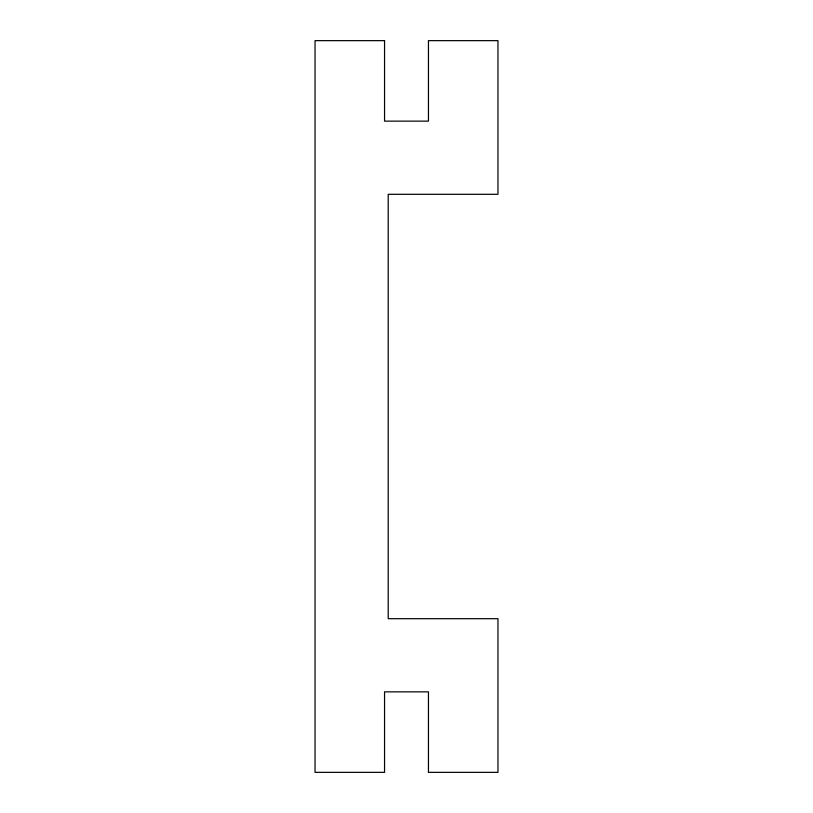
<?xml version="1.0" encoding="UTF-8"?>
<svg xmlns="http://www.w3.org/2000/svg" width="813" height="813" viewBox="0 0 813 813"><rect width="100%" height="100%" fill="white"/><g stroke="black" fill="none" stroke-linecap="round" stroke-linejoin="round"><path stroke-width="1.22" d="M384.549 40.65L315.038 40.65L315.038 772.35L384.549 772.35L384.549 691.863L428.451 691.863L428.451 772.35L497.963 772.35L497.963 618.693L388.208 618.693L388.208 194.307L497.963 194.307L497.963 40.65L428.451 40.65L428.451 121.137L384.549 121.137L384.549 40.65"/></g></svg>
